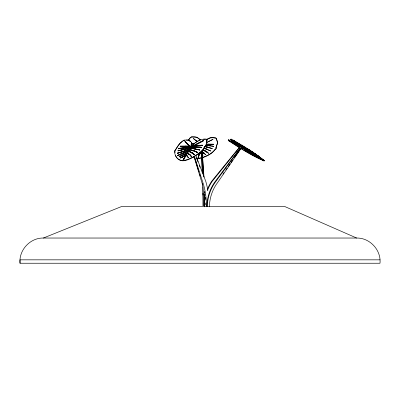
<?xml version="1.0" encoding="UTF-8"?>
<svg xmlns="http://www.w3.org/2000/svg" width="400" height="400" viewBox="0 0 400 400"><rect width="100%" height="100%" fill="white"/><g stroke="black" fill="none" stroke-linecap="round" stroke-linejoin="round"><path stroke-width="0.6" d="M204.47 206.83L204.46 200.51A42.92 2.845 90 0 0 204.34 191.72M204.71 206.81L204.7 200.565A42.38 2.81 -90 0 0 204.625 194.395M206.87 206.58L207.06 202.885A42.92 42.1 -90 0 1 215.525 181.05L240.29 147.915M207.355 206.59L207.535 202.94A42.38 41.575 90 0 1 215.905 181.375L240.42 148.03M209.455 206.865C209.47 198.155 212.405 189.5 217.63 182.535L241.02 148.445M241.415 146.57L242.21 145.165L241.5 145.47L241.125 146.355L233.78 140.87L233.92 140.64L242.365 146.945L264.37 160.5L264.09 160.965C251.425 155.51 239.705 148.04 228.235 140.435L228.495 139.875L229.76 140.32L241.945 147.025L242.08 146.79L233.92 140.64M241.055 146.69L241.335 146.23L240.04 145.955L239.175 146.17L238.895 146.635L241.055 146.69L242.095 147.22L242.23 146.99L241.5 146.48L264.37 160.5L242.23 146.99L231.405 141.475L241.995 146.82L241.855 147.055L241.365 146.71L241.735 145.615M191.16 145.78L191.535 144.145L191.07 146.71L190.555 147.055L184.975 141.475L190.555 147.055M206.52 142.51L206.905 140.22L206.52 142.51L206.69 144.02L203.63 148.715L203.32 149.94C196.15 155.825 179.11 168.9 174.765 153.425L175.005 151.83M201.64 157.935L198.115 158.59L199.27 152.88M241.125 146.355L241.5 145.47M203.32 149.94L203.565 148.48L206.69 144.02M198.095 158.13L199.475 152.87M199.645 152.745L198.115 158.59L196.505 158.185M217.615 142.71L216.04 147.6L217.615 142.71L216.385 138.425L215.71 137.83L215.18 137.895C213.01 137.345 210.14 137.245 208.26 138.685L206.475 139.34M201.3 153.89L199.67 152.895L198.105 158.36L196.495 157.955L198.03 162M201.35 154.025L199.735 152.94L200.01 152.025M202.78 157.395C207.24 155.77 212.215 153.42 214.99 149.455L216.145 148.635L215 149.685C212.225 153.65 207.25 156 202.785 157.625M182.135 141.345C178.6 143.835 176.98 147.64 174.635 151.01L174.695 151.24C177.045 147.87 178.665 144.065 182.195 141.575L183.86 140.205L187.09 139.875L189.32 140.32L189.875 140.91L188.385 140.055M185.77 155.5L180.59 157.91L185.71 155.27L182.91 160.73C179.725 160.46 176.73 158.605 175.48 155.595L175.54 155.83M180.655 158.14L185.87 155.315L186.815 153.25L179.125 156.76L186.875 153.48M187.245 152.8L187.925 151.215L182.365 153.24L177.46 155.71L187.99 151.445M188.345 150.795L188.81 149.6L177.385 153.175L188.875 149.83M189.215 149.2L189.67 148.03L177.945 150.755L189.735 148.26M190.225 147.355L188.15 147.24L179.79 148.15L178.595 148.835C182.06 147.47 187.37 148.395 190.24 146.99L184.975 141.475M184.54 158.265L182.97 160.965L182.845 160.5L190.24 146.99L191.005 146.48L191.205 147.025L203.35 140.64L191.14 146.79L191.185 147.315L200.895 147.43L201.68 147.79L200.83 147.195L193.095 147.075L191.05 147.195L190.73 148.045L199.73 150L190.73 148.045M228.355 140.08L228.445 140.5L228.42 139.99M229.095 140.055L228.36 140.105M229.04 141.03L228.58 140.27M239.735 145.965L234.03 142.23L230.595 139.365L231.46 139.18L231.325 139.41M230.795 139.675L230.73 139.135M231.205 139.135L230.595 139.365M229.865 141.575L230.005 141.345L229.18 140.795M231.155 140.04L230.935 139.445M231.175 141.06L231.435 141.445M231.695 140.465L231.295 139.81M238.895 146.635L240.68 146.5L231.265 141.705L231.575 141.215M232.3 140.87L231.835 140.235M232.515 141.09L232.44 140.64M230.005 141.345C241.025 148.43 252.14 155.6 264.23 160.73C255 152.51 243.97 146.535 233.39 140.22L233.25 140.45L234.235 141.025M234.03 142.23L234.17 142L232.655 140.86M234.91 142.985L234.77 143.215L235.795 143.795M237.11 144.28L237.25 144.05L234.17 142M239.605 143.79L239.465 144.02L241.015 144.975M239.76 146.42L240.04 145.955M239.995 146.565L240.27 146.1L241.335 146.23M241.46 146.075L242.21 145.165M242.18 147.535L242.645 147.24L242.32 147.3L242.275 148.07L242.46 147.125L242.22 147.24L242.13 148.01L242.365 146.945L241.5 146.48M242.225 147.175L245 147.275L245.695 147.555L245.555 147.79L242.635 147.43L249.02 150L249.155 149.77L243.775 147.815L243.64 148.045M241.875 148.385L242.015 148.15L242.4 148.835L241.875 148.385L242.27 147.78M242.4 148.835L242.145 148.225L242.54 148.605M242.635 147.43L242.9 147.015M242.865 147.305L244.105 147.275L243.97 147.505M243.74 146.33L243.6 146.56L244.96 147.41M243.515 148.085L243.655 147.855L246.185 150.755L246.05 150.985L243.515 148.085L242.505 147.47M242.45 147.315L244.03 147.195M246.05 150.985L243.935 148.03L246.185 150.755M253.11 152.27L252.91 152.5L246.22 149.64L243.915 148.22L244.055 147.985L249.155 149.77M243.89 147.43L244.89 147.195L245.695 147.555M246.115 149.675L246.255 149.445L250.32 153.175L250.18 153.405L246.115 149.675L243.795 148.26M246.22 149.64L246.36 149.405L253.05 152.27L246.62 149.565L246.48 149.795L248.835 151.245L248.97 151.015L256.715 154.695L256.575 154.93L249.11 151.415L249.245 151.185M250.18 153.405L246.37 149.83L246.51 149.6L250.32 153.175M247.185 148.48L247.045 148.715L248.44 149.53M248.74 151.275L248.88 151.045L254.365 155.48L254.225 155.71L248.74 151.275L246.37 149.83M254.225 155.71L249.02 151.445L249.155 151.215L254.365 155.48M246.48 149.795L249.535 151.01L249.675 150.78M250.865 151.12L250.55 150.605M249.02 151.445L251.98 153.255L252.19 153L258.645 156.21L258.505 156.44L252.42 153.455L260.245 157.79L260.385 157.56L255.545 155.065L255.41 155.295M252.485 153.25L256.99 156.76L256.85 156.99L252.345 153.48L252.555 153.225L258.645 156.21M256.85 156.99L252.115 153.025M255.355 155.315L255.495 155.085L259.33 157.91L259.19 158.14L252.345 153.48M256.915 156.495L257.055 156.265L255.795 155.27L255.66 155.5L259.19 158.14M257.585 156.09L255.85 155.25L255.71 155.485L260.385 157.56M187.295 156.09L188.38 157.79L187.295 156.09L186.085 155.25L182.91 160.73C190.64 159.255 197.405 154.68 203.255 149.71M186.26 155.295L187.43 156.225L186.26 155.295L187.335 153.225L189.57 154.5L191.305 156.44L189.635 154.73L187.395 153.455M191.305 156.44L189.87 154.635L187.535 153.23L188.59 151.185L192.03 152.805L194.595 154.695L188.655 151.415M194.655 154.93L192.345 152.92L188.76 151.245L189.59 149.565L193.855 150.78L197.36 152.27L189.655 149.795M197.42 152.5L194 150.895L189.75 149.64L190.565 147.985L199.665 149.77M228.215 140.31L228.495 139.875M242.01 148.455L242.41 147.84M222.96 174.13L224.02 172.615M225.78 170.085L227.185 168.06M228.24 166.545L230 164.015M231.06 162.5L232.82 159.97M234.58 157.44L240.56 148.84M188.42 140.135L190.07 137.845L191.53 136.805L194.915 136.76L197.51 137.435L198.38 138.5L200.52 139.86L198.37 138.265M188.43 140.365L190.08 138.075L191.535 137.035L196.4 137.305L197.52 137.665L198.38 138.5M239.62 147.32L212.015 181.6A45.76 44.89 90 0 0 207.415 190.58M239.49 147.205L211.625 181.295A46.305 45.425 -90 0 0 207.605 188.795M203.35 140.64L191.205 146.945L182.845 160.5L191.07 146.71C194.75 142.53 199.81 138.85 205.625 139.135L206.445 139.18L206.95 139.935L206.445 139.18M191.47 146.615L193.64 144.05M206.485 139.57L208.27 138.915C210.145 137.475 213.02 137.575 215.19 138.13L215.72 138.06L216.395 138.655L217.625 142.94M198.315 140.86L195.095 142.82M180.59 157.91L183.47 156.17L185.87 155.315M179.125 156.76L182.795 154.725L186.94 153.025L179.185 156.99M184.785 140.08L184.35 140.5L182.77 140.795M192.435 146.57L192.31 146.11L192.73 145.89L196.605 145.47L202.39 145.165L202.515 145.625L192.435 146.57L191.27 147.175M192.73 145.89L192.855 146.355L203.415 140.87M206.37 142.715L213.04 139.335L206.44 142.54M177.4 155.48L182.235 153.145L188.02 151.045L177.46 155.71M242.08 147.47L242.095 147.22M241.225 145.93L241.935 145.625M43.375 238.035L121.58 206.525L284.75 206.525L356.655 238.035C369.835 237.72 381.31 250.125 380 263.24L20.025 263.24C18.705 250.125 30.195 237.72 43.375 238.035L356.655 238.035M198.22 153.53L199.28 153.11L198.105 158.36L201.63 157.705M177.385 153.175L188.895 149.445L177.45 153.405M178.53 148.605L188.095 147.3L190.165 147.47L178.595 148.835M177.945 150.755L189.825 148.085L178.005 150.985M192.31 146.11L202.39 145.165M192.855 146.355L194.515 146.175M195.62 146.055L202.515 145.625M186.3 140.18L188.015 140.225M239.175 146.17L240.27 146.1M191.115 147.43L200.77 147.505L201.68 147.79M189.795 146.69L180.3 146.635L180.175 146.17L189.49 146.04L190.3 147.22M180.3 146.635L187.225 146.445M196.915 147.43L193.11 147.015L191.185 147.315M205.965 144.24L213.825 144.26L206.485 144.07M180.175 146.17L189.675 146.23M190.755 145.055L192.965 145.055M190.845 145.135L193.14 145.135M380 259.835L20.025 259.835L20.025 263.24M194.35 143.465L191.27 143.315L194.315 143.565M209.015 145.46L210.87 145.62M209.25 145.56L210.37 145.655M205.925 145.39L213.72 146.465L212.735 146.01L206.04 145.33M190.625 148.22L199.73 150M205.955 146.715L210.06 147.775L205.985 146.61M204.79 146.645L212.42 148.615L204.83 146.52M190.425 141.215L189.86 141.06L191.5 142.44M197.36 152.27L193.935 150.665L189.75 149.64M201.62 147.555L200.77 147.505M204.765 148.345L210.835 151.035L203.695 148.065M203.645 148.205L206.47 149.135M204.815 148.215L206.52 149.02M243.915 148.22L249.02 150M193.65 156.865L194.805 157.345M193.66 157.095L194.815 157.575M249.535 151.01L252.91 152.5M244.75 147.43L245.555 147.79M203.2 149.72L207.325 152.105M202.645 149.69L205.47 151.005L208.73 153.335L202.525 149.835M203.06 149.855L207.225 152.145M194.595 154.695L192.28 152.69L188.76 151.245M253.54 153.935L249.11 151.415M256.715 154.695L252.69 152.69L252.55 152.92L256.575 154.93M231.265 141.705L241.855 147.055M231.46 139.18L233.39 140.22M255.525 154.895L258.505 156.44M257.445 156.32L260.245 157.79M202.215 151.91L204.41 153.405M202.225 152.14L205.645 154.615L202.395 152.015M202.385 151.785L204.745 153.57M239.01 143.765L235.22 141.595M236.82 144.375L238.68 145.465M191.245 156.21L189.805 154.405L187.535 153.23M199.68 153.125L201.31 154.125L201.34 153.795L199.735 152.94M253.985 154.765L255.05 155.42M256.645 156.395L258.24 157.375M259.305 158.03L261.43 159.33M262.495 159.985L264.09 160.965M242.05 145.61L243.08 146.245M237.25 144.05L241.365 146.71M253.95 153.175L255.41 154.185M186.145 155.485L187.36 156.32M249.685 150.325L250.415 150.84M256.84 155.18L258.19 156.14M257.055 156.265L259.33 157.91M254.21 154.725L256.99 156.76M241.4 145.89L241.695 146.11M233.78 140.87L241.945 147.025M260.01 157.46L260.94 158.17M196.17 140.44L197.58 141.525M197.59 141.755L193.36 138.5L197.225 141.63M196.25 140.615L197.215 141.4M251.98 153.255L254.07 154.955M202.14 154.945L202.955 155.535M185.035 141.705L189.2 146.065M202.16 154.895L202.965 155.77M187.365 155.99L188.38 157.79M174.635 151.01L175.07 152.06M195.845 155.46L205.75 181.295A46.305 20.445 90 0 1 207.85 190.38M199.345 165.475L200 167.21M194.385 156.195L202.775 182.225A40.975 18.09 -90 0 1 206.42 203.08L206.5 206.61M202.41 184.275L194.055 156.79M194.355 157.1L198.95 171.9M199.69 174.27L200.24 176.045M205.625 139.135L203.435 139.135M199.605 140.235L199.1 140.64M196.605 145.47L196.73 145.93M196.53 145.615L196.655 146.075M193.11 147.015L193.155 147.305M185.91 145.955L186.03 146.42M185.815 146.1L185.94 146.565M179.79 148.15L179.89 148.455M174.88 152.105L174.695 152.525M189.815 140.68L189.925 141.29M216.03 147.37L216.155 148.87M202.16 150.795L204.005 177.16M202.055 150.76L203.725 176.195M191.435 142.21L191.6 144.375M201.525 150.84L202.47 173.26M206.885 139.7L206.97 140.45M201.43 151.185L202.245 172.96M202.33 183.425L202.395 185.18M205.66 202.94L205.72 204.955M203.25 205.865L203.235 200.23A45.76 3.035 -90 0 0 203.005 186.64M203.015 205.875L203 200.18A46.305 3.07 90 0 0 202.7 184.35M204.565 199.16A46.305 45.425 -90 0 1 204.885 197.48M204.59 202.605A45.76 44.89 90 0 1 205.355 197.595M204.44 191.55A42.38 18.71 -90 0 1 204.645 192.775M204.865 194.26A42.38 18.71 -90 0 1 205 195.255M205.29 197.785A42.38 18.71 -90 0 1 205.43 199.32M202.965 193.285A40.975 2.715 -90 0 1 202.995 195.115M264.23 160.73L255.66 155.5L264.23 160.73"/></g></svg>
